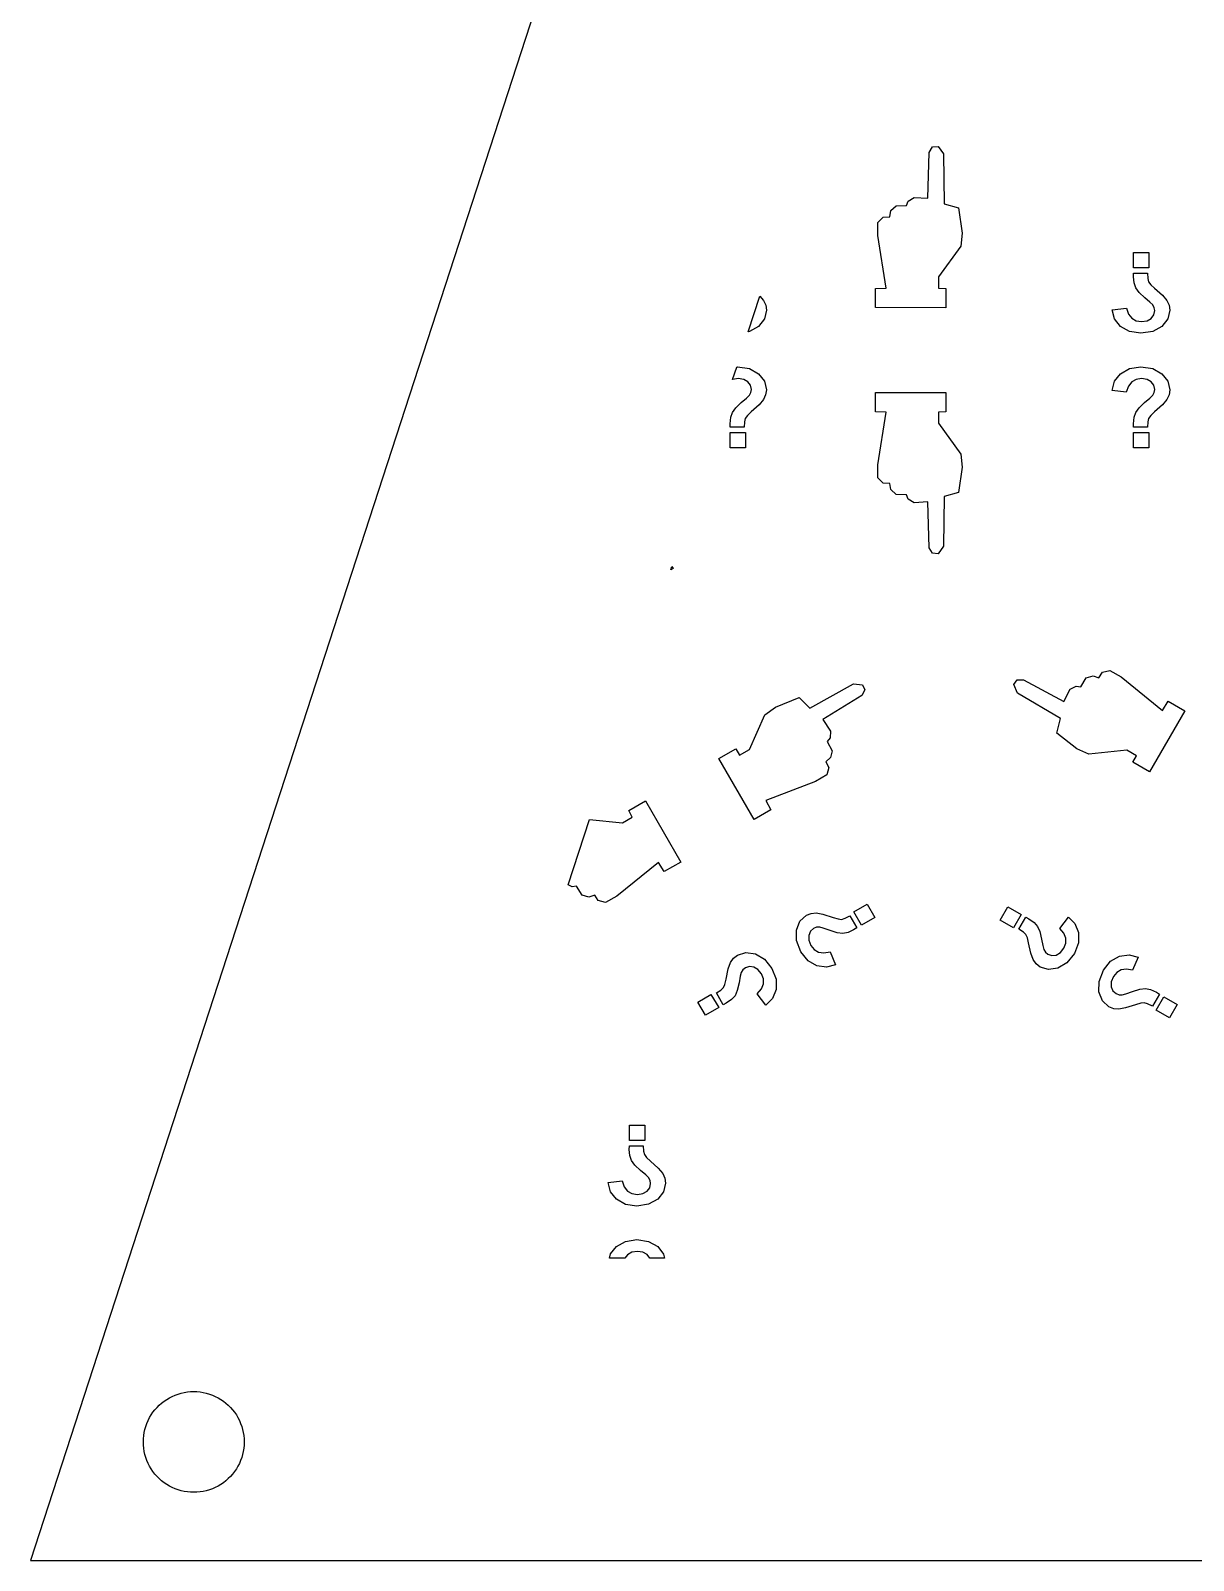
# Model space of a CAD drawing. Header units: metres. Extents: x -75 to 75, y 0 to 231.
# Drawn here: x -75 to -28.9, y 0 to 60.7 of the extents above; entities that cross this region are included whole.
import ezdxf

# ---------------------------------------------------------------- set-up
doc = ezdxf.new("R2010")
doc.units = ezdxf.units.M

msp = doc.modelspace()

# ---------------------------------------------------------------- linework, layer by layer
for p, q in [((0, 230.826), (-75, 0)), ((-39.412, 54.0656), (-39.354, 55.882)), ((-39.354, 55.882), (-39.2277, 56.1011)), ((-39.2277, 56.1011), (-38.9988, 56.1237)), ((-38.9988, 56.1237), (-38.7833, 55.8264)), ((-38.7833, 55.8264), (-38.7595, 53.8483)), ((-40.1871, 53.9508), (-39.9576, 54.101)), ((-39.9576, 54.101), (-39.412, 54.0656)), ((-40.9202, 53.3344), (-40.8738, 53.5742)), ((-40.8738, 53.5742), (-40.6705, 53.7665)), ((-40.6705, 53.7665), (-40.2567, 53.7793)), ((-40.2567, 53.7793), (-40.1871, 53.9508)), ((-38.7595, 53.8483), (-38.1882, 53.6884)), ((-38.1882, 53.6884), (-38.0503, 52.6855)), ((-41.3999, 52.5891), (-41.3883, 53.1042)), ((-41.3883, 53.1042), (-41.1826, 53.3215)), ((-41.1826, 53.3215), (-40.9202, 53.3344)), ((-41.0673, 50.4993), (-41.3999, 52.5891)), ((-38.0503, 52.6855), (-38.0985, 52.1655)), ((-38.0985, 52.1655), (-38.9878, 50.9454)), ((-31.2498, 51.9183), (-30.6394, 51.9189)), ((-31.2491, 51.3092), (-31.2498, 51.9183)), ((-30.6394, 51.9189), (-30.6394, 51.3098)), ((-31.2516, 50.9491), (-31.2491, 51.098)), ((-30.6394, 51.3098), (-31.2491, 51.3092)), ((-31.2491, 51.098), (-30.6968, 51.098)), ((-30.6968, 51.098), (-30.6858, 50.8795)), ((-41.4908, 49.7235), (-41.4902, 50.4871)), ((-41.4902, 50.4871), (-41.0673, 50.4993)), ((-38.9878, 50.9454), (-38.9884, 50.4993)), ((-38.9884, 50.4993), (-38.6918, 50.4883)), ((-38.6918, 50.4883), (-38.6918, 49.7229)), ((-31.229, 50.7074), (-31.2516, 50.9491)), ((-31.1625, 50.5115), (-31.229, 50.7074)), ((-31.0288, 50.3265), (-31.1625, 50.5115)), ((-30.6858, 50.8795), (-30.6553, 50.7507)), ((-30.6553, 50.7507), (-30.568, 50.6323)), ((-30.568, 50.6323), (-30.4154, 50.4913)), ((-30.4154, 50.4913), (-30.1047, 50.213)), ((-46.5368, 48.7677), (-46.0776, 50.1812)), ((-46.0776, 50.1812), (-45.9263, 50.0024)), ((-45.9263, 50.0024), (-45.842, 49.8175)), ((-45.842, 49.8175), (-45.8127, 49.6191)), ((-30.8054, 50.1184), (-31.0288, 50.3265)), ((-30.5991, 49.9457), (-30.8054, 50.1184)), ((-30.4868, 49.837), (-30.5991, 49.9457)), ((-30.4264, 49.7229), (-30.4868, 49.837)), ((-30.1047, 50.213), (-29.9265, 50.0024)), ((-29.9265, 50.0024), (-29.8423, 49.8175)), ((-29.8423, 49.8175), (-29.813, 49.6191)), ((-45.8909, 49.2761), (-46.124, 48.9819)), ((-45.8127, 49.6191), (-45.8909, 49.2761)), ((-38.6918, 49.7229), (-41.4908, 49.7235)), ((-32.0951, 49.6368), (-31.536, 49.7058)), ((-32.0005, 49.2761), (-32.0951, 49.6368)), ((-31.7637, 48.9771), (-32.0005, 49.2761)), ((-31.536, 49.7058), (-31.4524, 49.4696)), ((-31.4524, 49.4696), (-31.3206, 49.303)), ((-31.3206, 49.303), (-31.1466, 49.2029)), ((-31.1466, 49.2029), (-30.9324, 49.1699)), ((-30.9324, 49.1699), (-30.7151, 49.2029)), ((-30.7151, 49.2029), (-30.5479, 49.2987)), ((-30.5479, 49.2987), (-30.4441, 49.4348)), ((-30.4441, 49.4348), (-30.4075, 49.6051)), ((-30.4075, 49.6051), (-30.4264, 49.7229)), ((-29.8911, 49.2761), (-30.1237, 48.9795)), ((-29.813, 49.6191), (-29.8911, 49.2761)), ((-46.4866, 48.775), (-46.5368, 48.7677)), ((-46.124, 48.9819), (-46.4866, 48.775)), ((-31.4097, 48.7732), (-31.7637, 48.9771)), ((-30.9592, 48.7054), (-31.4097, 48.7732)), ((-30.4868, 48.7762), (-30.9592, 48.7054)), ((-30.1237, 48.9795), (-30.4868, 48.7762)), ((-47.1528, 46.8719), (-46.9916, 47.3682)), ((-46.9916, 47.3682), (-46.9596, 47.373)), ((-46.9596, 47.373), (-46.4878, 47.3035)), ((-31.4097, 47.3053), (-30.9592, 47.373)), ((-30.9592, 47.373), (-30.4874, 47.3035)), ((-47.1464, 46.8756), (-47.1528, 46.8719)), ((-46.9333, 46.9086), (-47.1464, 46.8756)), ((-46.7155, 46.8762), (-46.9333, 46.9086)), ((-46.5494, 46.7804), (-46.7155, 46.8762)), ((-46.4438, 46.6418), (-46.5494, 46.7804)), ((-46.4878, 47.3035), (-46.124, 47.0959)), ((-46.124, 47.0959), (-45.8921, 46.8024)), ((-45.8921, 46.8024), (-45.814, 46.4594)), ((-32.0951, 46.4417), (-32.0005, 46.8036)), ((-32.0005, 46.8036), (-31.7643, 47.1014)), ((-31.7643, 47.1014), (-31.4097, 47.3053)), ((-31.3206, 46.7755), (-31.4536, 46.6077)), ((-31.146, 46.8756), (-31.3206, 46.7755)), ((-30.933, 46.9086), (-31.146, 46.8756)), ((-30.7151, 46.8762), (-30.933, 46.9086)), ((-30.5491, 46.7804), (-30.7151, 46.8762)), ((-30.4435, 46.6418), (-30.5491, 46.7804)), ((-30.4874, 47.3035), (-30.1237, 47.0959)), ((-30.1237, 47.0959), (-29.8917, 46.8024)), ((-29.8917, 46.8024), (-29.8136, 46.4594)), ((-46.6038, 46.1279), (-46.486, 46.2439)), ((-46.486, 46.2439), (-46.4274, 46.3525)), ((-46.4078, 46.474), (-46.4438, 46.6418)), ((-46.4274, 46.3525), (-46.4078, 46.474)), ((-45.8433, 46.2585), (-45.9257, 46.0785)), ((-45.814, 46.4594), (-45.8433, 46.2585)), ((-41.4915, 45.5908), (-41.4915, 46.3556)), ((-41.4915, 46.3556), (-38.6918, 46.3556)), ((-38.6918, 46.3556), (-38.6918, 45.5902)), ((-31.5372, 46.3727), (-32.0951, 46.4417)), ((-31.4536, 46.6077), (-31.5372, 46.3727)), ((-30.6034, 46.1279), (-30.4856, 46.2439)), ((-30.4856, 46.2439), (-30.427, 46.3525)), ((-30.4075, 46.474), (-30.4435, 46.6418)), ((-30.427, 46.3525), (-30.4075, 46.474)), ((-29.8429, 46.2585), (-29.9253, 46.0785)), ((-29.8136, 46.4594), (-29.8429, 46.2585)), ((-47.2269, 45.3766), (-47.1635, 45.5676)), ((-47.1635, 45.5676), (-47.0292, 45.752)), ((-47.0292, 45.752), (-46.8119, 45.954)), ((-46.8119, 45.954), (-46.6038, 46.1279)), ((-46.4152, 45.5878), (-46.5696, 45.4443)), ((-46.1039, 45.8685), (-46.4152, 45.5878)), ((-45.9257, 46.0785), (-46.1039, 45.8685)), ((-41.0679, 45.5786), (-41.4915, 45.5908)), ((-41.4005, 43.4918), (-41.0679, 45.5786)), ((-38.6918, 45.5902), (-38.989, 45.5786)), ((-38.989, 45.5786), (-38.989, 45.1331)), ((-31.2266, 45.3766), (-31.1631, 45.5676)), ((-31.1631, 45.5676), (-31.0288, 45.752)), ((-31.0288, 45.752), (-30.8115, 45.954)), ((-30.8115, 45.954), (-30.6034, 46.1279)), ((-30.4148, 45.5878), (-30.5692, 45.4443)), ((-30.1035, 45.8685), (-30.4148, 45.5878)), ((-29.9253, 46.0785), (-30.1035, 45.8685)), ((-47.252, 45.1068), (-47.2269, 45.3766)), ((-47.2489, 44.9799), (-47.252, 45.1068)), ((-46.6971, 44.9799), (-47.2489, 44.9799)), ((-46.6862, 45.1984), (-46.6971, 44.9799)), ((-46.655, 45.3284), (-46.6862, 45.1984)), ((-46.5696, 45.4443), (-46.655, 45.3284)), ((-38.989, 45.1331), (-38.0997, 43.9124)), ((-31.2516, 45.1068), (-31.2266, 45.3766)), ((-31.2485, 44.9799), (-31.2516, 45.1068)), ((-30.6968, 44.9799), (-31.2485, 44.9799)), ((-30.6858, 45.1984), (-30.6968, 44.9799)), ((-30.6547, 45.3284), (-30.6858, 45.1984)), ((-30.5692, 45.4443), (-30.6547, 45.3284)), ((-47.2495, 44.1595), (-47.2495, 44.7693)), ((-47.2495, 44.7693), (-46.6404, 44.7693)), ((-46.6404, 44.7693), (-46.6404, 44.1595)), ((-31.2491, 44.1595), (-31.2491, 44.7693)), ((-31.2491, 44.7693), (-30.64, 44.7693)), ((-30.64, 44.7693), (-30.64, 44.1595)), ((-46.6404, 44.1595), (-47.2495, 44.1595)), ((-38.0997, 43.9124), (-38.0515, 43.3881)), ((-30.64, 44.1595), (-31.2491, 44.1595)), ((-41.3889, 42.973), (-41.4005, 43.4918)), ((-38.0515, 43.3881), (-38.1888, 42.3901)), ((-41.1838, 42.7557), (-41.3889, 42.973)), ((-40.9208, 42.7441), (-41.1838, 42.7557)), ((-40.8744, 42.5037), (-40.9208, 42.7441)), ((-40.6705, 42.3102), (-40.8744, 42.5037)), ((-40.2579, 42.2986), (-40.6705, 42.3102)), ((-40.189, 42.1289), (-40.2579, 42.2986)), ((-39.9583, 41.9781), (-40.189, 42.1289)), ((-39.412, 42.0123), (-39.9583, 41.9781)), ((-39.3546, 40.1965), (-39.412, 42.0123)), ((-38.7601, 42.2302), (-38.7833, 40.2527)), ((-38.1888, 42.3901), (-38.7601, 42.2302)), ((-39.2283, 39.9762), (-39.3546, 40.1965)), ((-38.7833, 40.2527), (-39, 39.9536)), ((-39, 39.9536), (-39.2283, 39.9762)), ((-49.6073, 39.3179), (-49.5639, 39.4514)), ((-49.517, 39.3701), (-49.6073, 39.3179)), ((-49.5639, 39.4514), (-49.517, 39.3701)), ((-32.6255, 35.0287), (-32.4839, 35.2502)), ((-32.4839, 35.2502), (-32.1927, 35.3198)), ((-32.1927, 35.3198), (-31.7448, 35.0745)), ((-44.0891, 33.83), (-42.3655, 34.7992)), ((-42.3655, 34.7992), (-41.9999, 34.7595)), ((-41.9999, 34.7595), (-41.9047, 34.5502)), ((-36.0013, 34.7607), (-35.8658, 34.9469)), ((-35.8518, 34.4257), (-36.0013, 34.7607)), ((-35.8658, 34.9469), (-35.6168, 34.9469)), ((-35.6168, 34.9469), (-34.0122, 34.09)), ((-33.7705, 34.5789), (-33.5258, 34.7034)), ((-33.5258, 34.7034), (-33.3427, 34.6771)), ((-33.3427, 34.6771), (-33.126, 35.0269)), ((-33.126, 35.0269), (-32.855, 35.1086)), ((-32.855, 35.1086), (-32.6255, 35.0287)), ((-31.7448, 35.0745), (-30.0968, 33.739)), ((-45.4514, 33.8629), (-44.5151, 34.245)), ((-44.5151, 34.245), (-44.0891, 33.83)), ((-42.031, 34.3323), (-43.5758, 33.374)), ((-41.9047, 34.5502), (-42.031, 34.3323)), ((-34.1508, 33.4149), (-35.8518, 34.4257)), ((-34.0122, 34.09), (-33.7705, 34.5789)), ((-30.0968, 33.739), (-29.8746, 34.0985)), ((-29.8746, 34.0985), (-29.2142, 33.7177)), ((-46.489, 32.1814), (-45.875, 33.5645)), ((-45.875, 33.5645), (-45.4514, 33.8629)), ((-34.2979, 32.84), (-34.1508, 33.4149)), ((-29.2142, 33.7177), (-30.6119, 31.2946)), ((-43.5758, 33.374), (-43.2725, 32.9169)), ((-43.2725, 32.9169), (-43.2883, 32.6434)), ((-33.4977, 32.2186), (-34.2979, 32.84)), ((-47.6951, 31.8268), (-47.0322, 32.2095)), ((-47.0322, 32.2095), (-46.8754, 31.9598)), ((-43.2883, 32.6434), (-43.4006, 32.4994)), ((-43.4006, 32.4994), (-43.2047, 32.1393)), ((-33.0247, 32.0007), (-33.4977, 32.2186)), ((-46.2949, 29.4025), (-47.6951, 31.8268)), ((-46.8754, 31.9598), (-46.489, 32.1814)), ((-43.27, 31.8622), (-43.4543, 31.7017)), ((-43.4543, 31.7017), (-43.3329, 31.4685)), ((-43.2047, 32.1393), (-43.27, 31.8622)), ((-31.5226, 32.1613), (-33.0247, 32.0007)), ((-31.1362, 31.9385), (-31.5226, 32.1613)), ((-31.2748, 31.6772), (-31.1362, 31.9385)), ((-30.6119, 31.2946), (-31.2748, 31.6772)), ((-43.4196, 31.181), (-43.8608, 30.9125)), ((-43.3329, 31.4685), (-43.4196, 31.181)), ((-43.8608, 30.9125), (-45.8359, 30.1581)), ((-51.2742, 29.7601), (-50.6113, 30.1428)), ((-51.1362, 29.4989), (-51.2742, 29.7601)), ((-50.6113, 30.1428), (-49.213, 27.7191)), ((-45.6333, 29.7852), (-46.2949, 29.4025)), ((-45.8359, 30.1581), (-45.6333, 29.7852)), ((-53.6718, 26.8087), (-52.8252, 29.4142)), ((-52.8252, 29.4142), (-51.5214, 29.2755)), ((-51.5214, 29.2755), (-51.1362, 29.4989)), ((-50.0962, 27.6978), (-51.7417, 26.3635)), ((-49.8746, 27.3376), (-50.0962, 27.6978)), ((-49.213, 27.7191), (-49.8746, 27.3376)), ((-53.5239, 26.734), (-53.6718, 26.8087)), ((-53.342, 26.7603), (-53.5239, 26.734)), ((-53.1254, 26.4105), (-53.342, 26.7603)), ((-52.8538, 26.3281), (-53.1254, 26.4105)), ((-52.6249, 26.4081), (-52.8538, 26.3281)), ((-52.4839, 26.1871), (-52.6249, 26.4081)), ((-52.1903, 26.1176), (-52.4839, 26.1871)), ((-51.7417, 26.3635), (-52.1903, 26.1176)), ((-44.4816, 25.3711), (-44.2277, 25.6067)), ((-44.2277, 25.6067), (-44.0409, 25.6818)), ((-44.0409, 25.6818), (-43.834, 25.7001)), ((-43.834, 25.7001), (-43.5721, 25.6519)), ((-43.5721, 25.6519), (-43.1681, 25.5206)), ((-43.1681, 25.5206), (-42.9703, 25.4608)), ((-42.689, 25.4852), (-42.5028, 25.5823)), ((-42.5028, 25.5823), (-42.2269, 25.1038)), ((-42.3484, 25.7373), (-41.8204, 26.0419)), ((-42.0438, 25.2094), (-42.3484, 25.7373)), ((-41.5159, 25.5139), (-42.0438, 25.2094)), ((-41.8204, 26.0419), (-41.5159, 25.5139)), ((-36.5397, 25.4181), (-36.2345, 25.946)), ((-36.2345, 25.946), (-35.7072, 25.6415)), ((-35.7072, 25.6415), (-36.0123, 25.1135)), ((-35.7999, 25.0574), (-35.524, 25.5353)), ((-35.524, 25.5353), (-35.405, 25.4694)), ((-34.1752, 25.0879), (-33.8352, 25.5377)), ((-33.8352, 25.5377), (-33.5734, 25.2771)), ((-44.6232, 25.0177), (-44.4816, 25.3711)), ((-44.6195, 24.6021), (-44.6232, 25.0177)), ((-44.0696, 24.9701), (-44.1361, 24.8096)), ((-43.9432, 25.0836), (-44.0696, 24.9701)), ((-43.8248, 25.1282), (-43.9432, 25.0836)), ((-43.6985, 25.1324), (-43.8248, 25.1282)), ((-43.5587, 25.0934), (-43.6985, 25.1324)), ((-43.2908, 24.9957), (-43.5587, 25.0934)), ((-43.0051, 24.9084), (-43.2908, 24.9957)), ((-42.7793, 24.8846), (-43.0051, 24.9084)), ((-42.9703, 25.4608), (-42.8293, 25.4443)), ((-42.8293, 25.4443), (-42.689, 25.4852)), ((-42.5773, 24.9261), (-42.7793, 24.8846)), ((-42.3533, 25.0281), (-42.5773, 24.9261)), ((-42.2269, 25.1038), (-42.3533, 25.0281)), ((-36.0123, 25.1135), (-36.5397, 25.4181)), ((-35.6199, 24.942), (-35.7999, 25.0574)), ((-35.5186, 24.8468), (-35.6199, 24.942)), ((-35.405, 25.4694), (-35.1957, 25.3198)), ((-35.1957, 25.3198), (-35.0602, 25.1672)), ((-35.0602, 25.1672), (-34.9668, 24.9609)), ((-34.9668, 24.9609), (-34.896, 24.6558)), ((-34.0122, 24.895), (-34.1752, 25.0879)), ((-33.5734, 25.2771), (-33.4299, 24.9194)), ((-33.4299, 24.9194), (-33.4305, 24.5123)), ((-44.4443, 24.1595), (-44.6195, 24.6021)), ((-44.1361, 24.8096), (-44.1355, 24.6198)), ((-44.1355, 24.6198), (-44.0513, 24.4098)), ((-44.0513, 24.4098), (-43.9194, 24.2456)), ((-35.4624, 24.7144), (-35.5186, 24.8468)), ((-35.4154, 24.5074), (-35.4624, 24.7144)), ((-35.3293, 24.0985), (-35.4154, 24.5074)), ((-34.896, 24.6558), (-34.8527, 24.4012)), ((-34.8527, 24.4012), (-34.813, 24.2432)), ((-34.1508, 24.1241), (-34.0116, 24.2993)), ((-33.9341, 24.6991), (-34.0122, 24.895)), ((-34.0116, 24.2993), (-33.9347, 24.4977)), ((-33.9347, 24.4977), (-33.9341, 24.6991)), ((-33.4305, 24.5123), (-33.5972, 24.0881)), ((-47.3282, 23.4839), (-47.2385, 23.7347)), ((-47.2385, 23.7347), (-47.1177, 23.9056)), ((-47.1177, 23.9056), (-46.9608, 24.0289)), ((-46.9608, 24.0289), (-46.6282, 24.1327)), ((-46.6282, 24.1327), (-46.2516, 24.0778)), ((-46.2516, 24.0778), (-45.8939, 23.8684)), ((-45.8939, 23.8684), (-45.5979, 23.4937)), ((-44.1587, 23.8013), (-44.4443, 24.1595)), ((-43.8083, 23.5986), (-44.1587, 23.8013)), ((-43.9194, 24.2456), (-43.7473, 24.1449)), ((-43.7473, 24.1449), (-43.5361, 24.1138)), ((-43.5361, 24.1138), (-43.2889, 24.1589)), ((-43.2889, 24.1589), (-43.0692, 23.6395)), ((-35.2384, 23.8464), (-35.3293, 24.0985)), ((-35.1176, 23.6761), (-35.2384, 23.8464)), ((-34.813, 24.2432), (-34.7477, 24.1382)), ((-34.7477, 24.1382), (-34.6525, 24.0601)), ((-34.6525, 24.0601), (-34.4858, 24.007)), ((-34.4858, 24.007), (-34.3143, 24.0289)), ((-34.3143, 24.0289), (-34.1508, 24.1241)), ((-33.8914, 23.7164), (-34.2533, 23.5022)), ((-33.5972, 24.0881), (-33.8914, 23.7164)), ((-32.4442, 23.421), (-32.1586, 23.7793)), ((-32.1586, 23.7793), (-31.807, 23.9825)), ((-31.807, 23.9825), (-31.4274, 24.0387)), ((-31.4274, 24.0387), (-31.0691, 23.941)), ((-31.0691, 23.941), (-31.29, 23.4216)), ((-47.4149, 23.0713), (-47.3282, 23.4839)), ((-46.8516, 23.1854), (-46.8979, 22.9218)), ((-46.8131, 23.3368), (-46.8516, 23.1854)), ((-46.7484, 23.4406), (-46.8131, 23.3368)), ((-46.6495, 23.5211), (-46.7484, 23.4406)), ((-46.4866, 23.5742), (-46.6495, 23.5211)), ((-46.3145, 23.5522), (-46.4866, 23.5742)), ((-46.1497, 23.4564), (-46.3145, 23.5522)), ((-46.0111, 23.2812), (-46.1497, 23.4564)), ((-45.9348, 23.0835), (-46.0111, 23.2812)), ((-45.9342, 22.8821), (-45.9348, 23.0835)), ((-45.5979, 23.4937), (-45.4307, 23.0676)), ((-43.425, 23.5425), (-43.8083, 23.5986)), ((-43.0692, 23.6395), (-43.425, 23.5425)), ((-34.9607, 23.5516), (-35.1176, 23.6761)), ((-34.6281, 23.4485), (-34.9607, 23.5516)), ((-34.2533, 23.5022), (-34.6281, 23.4485)), ((-32.6194, 22.9791), (-32.4442, 23.421)), ((-32.0518, 23.1696), (-32.1354, 22.962)), ((-31.9193, 23.3356), (-32.0518, 23.1696)), ((-31.7466, 23.4363), (-31.9193, 23.3356)), ((-31.5342, 23.4674), (-31.7466, 23.4363)), ((-31.29, 23.4216), (-31.5342, 23.4674)), ((-48.5404, 22.1625), (-48.0125, 22.4677)), ((-48.0125, 22.4677), (-47.7073, 21.9397)), ((-47.8, 22.5238), (-47.6237, 22.6367)), ((-47.5242, 22.0453), (-47.8, 22.5238)), ((-47.6237, 22.6367), (-47.5181, 22.738)), ((-47.5181, 22.738), (-47.4637, 22.8632)), ((-47.4637, 22.8632), (-47.4149, 23.0713)), ((-46.9675, 22.6196), (-47.0585, 22.4139)), ((-46.8979, 22.9218), (-46.9675, 22.6196)), ((-46.1753, 22.4933), (-46.0123, 22.6855)), ((-45.8353, 22.0435), (-46.1753, 22.4933)), ((-46.0123, 22.6855), (-45.9342, 22.8821)), ((-45.4301, 22.6624), (-45.5735, 22.3035)), ((-45.4307, 23.0676), (-45.4301, 22.6624)), ((-32.6224, 22.5616), (-32.6194, 22.9791)), ((-32.4821, 22.2113), (-32.6224, 22.5616)), ((-32.1354, 22.962), (-32.1354, 22.7704)), ((-32.1354, 22.7704), (-32.0688, 22.6105)), ((-32.0688, 22.6105), (-31.9431, 22.4969)), ((-31.9431, 22.4969), (-31.8253, 22.4524)), ((-31.6996, 22.4481), (-31.5519, 22.4884)), ((-31.5519, 22.4884), (-31.2894, 22.5848)), ((-31.2894, 22.5848), (-31.005, 22.6721)), ((-31.005, 22.6721), (-30.7786, 22.6959)), ((-30.7786, 22.6959), (-30.5796, 22.655)), ((-30.5796, 22.655), (-30.3446, 22.5482)), ((-30.2274, 22.475), (-30.5027, 21.9977)), ((-30.3446, 22.5482), (-30.2274, 22.475)), ((-48.2352, 21.6351), (-48.5404, 22.1625)), ((-47.7073, 21.9397), (-48.2352, 21.6351)), ((-47.4039, 22.1118), (-47.5242, 22.0453)), ((-47.1946, 22.2614), (-47.4039, 22.1118)), ((-47.0585, 22.4139), (-47.1946, 22.2614)), ((-45.5735, 22.3035), (-45.8353, 22.0435)), ((-32.2263, 21.9739), (-32.4821, 22.2113)), ((-32.0365, 21.8976), (-32.2263, 21.9739)), ((-31.8381, 21.8793), (-32.0365, 21.8976)), ((-31.5696, 21.9281), (-31.8381, 21.8793)), ((-31.8253, 22.4524), (-31.6996, 22.4481)), ((-31.1686, 22.0581), (-31.5696, 21.9281)), ((-30.9672, 22.121), (-31.1686, 22.0581)), ((-30.8274, 22.1362), (-30.9672, 22.121)), ((-30.6919, 22.0959), (-30.8274, 22.1362)), ((-30.5027, 21.9977), (-30.6919, 22.0959)), ((-30.3477, 21.8439), (-30.0437, 22.3706)), ((-30.0437, 22.3706), (-29.5164, 22.0667)), ((-29.5164, 22.0667), (-29.8203, 21.5399)), ((-29.8203, 21.5399), (-30.3477, 21.8439)), ((-51.2498, 17.2772), (-50.6394, 17.2778)), ((-51.2491, 16.6681), (-51.2498, 17.2772)), ((-50.6394, 17.2778), (-50.6394, 16.6687)), ((-51.2516, 16.308), (-51.2491, 16.4569)), ((-50.6394, 16.6687), (-51.2491, 16.6681)), ((-51.2491, 16.4569), (-50.6968, 16.4569)), ((-50.6968, 16.4569), (-50.6858, 16.2384)), ((-51.229, 16.0663), (-51.2516, 16.308)), ((-51.1625, 15.8704), (-51.229, 16.0663)), ((-51.0288, 15.6854), (-51.1625, 15.8704)), ((-50.6858, 16.2384), (-50.6553, 16.1096)), ((-50.6553, 16.1096), (-50.568, 15.9912)), ((-50.568, 15.9912), (-50.4154, 15.8502)), ((-50.4154, 15.8502), (-50.1047, 15.5719)), ((-50.8054, 15.4773), (-51.0288, 15.6854)), ((-50.5991, 15.3046), (-50.8054, 15.4773)), ((-50.4868, 15.1959), (-50.5991, 15.3046)), ((-50.4264, 15.0818), (-50.4868, 15.1959)), ((-50.1047, 15.5719), (-49.9265, 15.3613)), ((-49.9265, 15.3613), (-49.8423, 15.1764)), ((-52.0951, 14.9957), (-51.536, 15.0647)), ((-52.0005, 14.635), (-52.0951, 14.9957)), ((-51.7637, 14.3359), (-52.0005, 14.635)), ((-51.536, 15.0647), (-51.4524, 14.8285)), ((-51.4524, 14.8285), (-51.3206, 14.6619)), ((-51.3206, 14.6619), (-51.1466, 14.5618)), ((-50.7151, 14.5618), (-50.5479, 14.6576)), ((-50.5479, 14.6576), (-50.4441, 14.7937)), ((-50.4441, 14.7937), (-50.4075, 14.964)), ((-50.4075, 14.964), (-50.4264, 15.0818)), ((-49.8911, 14.635), (-50.1237, 14.3384)), ((-49.813, 14.978), (-49.8911, 14.635)), ((-49.8423, 15.1764), (-49.813, 14.978)), ((-51.4097, 14.1321), (-51.7637, 14.3359)), ((-50.9592, 14.0643), (-51.4097, 14.1321)), ((-51.1466, 14.5618), (-50.9324, 14.5288)), ((-50.4868, 14.1351), (-50.9592, 14.0643)), ((-50.9324, 14.5288), (-50.7151, 14.5618)), ((-50.1237, 14.3384), (-50.4868, 14.1351)), ((-52.043, 12), (-52.0005, 12.1625)), ((-52.0005, 12.1625), (-51.7643, 12.4603)), ((-51.7643, 12.4603), (-51.4097, 12.6642)), ((-51.4097, 12.6642), (-50.9592, 12.7319)), ((-51.146, 12.2345), (-51.3206, 12.1344)), ((-50.933, 12.2675), (-51.146, 12.2345)), ((-50.9592, 12.7319), (-50.4874, 12.6624)), ((-50.7151, 12.2351), (-50.933, 12.2675)), ((-50.5491, 12.1393), (-50.7151, 12.2351)), ((-50.4874, 12.6624), (-50.1237, 12.4548)), ((-50.1237, 12.4548), (-49.8917, 12.1613)), ((-49.8917, 12.1613), (-49.855, 12)), ((-51.4271, 12), (-52.043, 12)), ((-51.3206, 12.1344), (-51.4271, 12)), ((-50.4435, 12.0007), (-50.5491, 12.1393)), ((-50.4433, 12), (-50.4435, 12.0007)), ((-49.855, 12), (-50.4433, 12)), ((-68.9026, 6.66685), (-68.7785, 6.68651)), ((-68.7785, 6.68651), (-68.6534, 6.69833)), ((-68.6534, 6.69833), (-68.5279, 6.70227)), ((-68.5279, 6.70227), (-68.4023, 6.69833)), ((-68.4023, 6.69833), (-68.2772, 6.68651)), ((-68.2772, 6.68651), (-68.1531, 6.66685)), ((-69.9858, 6.07137), (-69.897, 6.16022)), ((-69.897, 6.16022), (-69.8027, 6.2433)), ((-69.8027, 6.2433), (-69.7034, 6.32031)), ((-69.7034, 6.32031), (-69.5995, 6.39093)), ((-69.5995, 6.39093), (-69.4914, 6.4549)), ((-69.4914, 6.4549), (-69.3794, 6.51193)), ((-69.3794, 6.51193), (-69.2641, 6.56183)), ((-69.2641, 6.56183), (-69.1459, 6.60439)), ((-69.1459, 6.60439), (-69.0252, 6.63943)), ((-69.0252, 6.63943), (-68.9026, 6.66685)), ((-68.1531, 6.66685), (-68.0305, 6.63943)), ((-68.0305, 6.63943), (-67.9098, 6.60439)), ((-67.9098, 6.60439), (-67.7916, 6.56183)), ((-67.7916, 6.56183), (-67.6763, 6.51193)), ((-67.6763, 6.51193), (-67.5643, 6.4549)), ((-67.5643, 6.4549), (-67.4562, 6.39093)), ((-67.4562, 6.39093), (-67.3523, 6.32031)), ((-67.3523, 6.32031), (-67.253, 6.2433)), ((-67.253, 6.2433), (-67.1588, 6.16022)), ((-67.1588, 6.16022), (-67.0699, 6.07137)), ((-70.3874, 5.43852), (-70.3375, 5.55383)), ((-70.3375, 5.55383), (-70.2805, 5.66579)), ((-70.2805, 5.66579), (-70.2165, 5.77393)), ((-70.2165, 5.77393), (-70.1459, 5.87784)), ((-70.1459, 5.87784), (-70.0689, 5.97713)), ((-70.0689, 5.97713), (-69.9858, 6.07137)), ((-67.0699, 6.07137), (-66.9868, 5.97713)), ((-66.9868, 5.97713), (-66.9098, 5.87784)), ((-66.9098, 5.87784), (-66.8392, 5.77393)), ((-66.8392, 5.77393), (-66.7752, 5.66579)), ((-66.7752, 5.66579), (-66.7182, 5.55383)), ((-66.7182, 5.55383), (-66.6683, 5.43852)), ((-70.5239, 4.82785), (-70.5121, 4.95294)), ((-70.5121, 4.95294), (-70.4924, 5.07704)), ((-70.4924, 5.07704), (-70.465, 5.19966)), ((-70.465, 5.19966), (-70.43, 5.32031)), ((-70.43, 5.32031), (-70.3874, 5.43852)), ((-66.6683, 5.43852), (-66.6257, 5.32031)), ((-66.6257, 5.32031), (-66.5907, 5.19966)), ((-66.5907, 5.19966), (-66.5633, 5.07704)), ((-66.5633, 5.07704), (-66.5436, 4.95294)), ((-66.5436, 4.95294), (-66.5318, 4.82785)), ((-70.5279, 4.70227), (-70.5239, 4.82785)), ((-70.5239, 4.57669), (-70.5279, 4.70227)), ((-70.5121, 4.45161), (-70.5239, 4.57669)), ((-70.4924, 4.32751), (-70.5121, 4.45161)), ((-70.465, 4.2049), (-70.4924, 4.32751)), ((-66.5633, 4.32751), (-66.5907, 4.2049)), ((-66.5436, 4.45161), (-66.5633, 4.32751)), ((-66.5318, 4.57669), (-66.5436, 4.45161)), ((-66.5318, 4.82785), (-66.5279, 4.70227)), ((-66.5279, 4.70227), (-66.5318, 4.57669)), ((-70.43, 4.08424), (-70.465, 4.2049)), ((-70.3874, 3.96602), (-70.43, 4.08424)), ((-70.3375, 3.85072), (-70.3874, 3.96602)), ((-70.2805, 3.73877), (-70.3375, 3.85072)), ((-70.2165, 3.63062), (-70.2805, 3.73877)), ((-66.7752, 3.73877), (-66.8392, 3.63062)), ((-66.7182, 3.85072), (-66.7752, 3.73877)), ((-66.6683, 3.96602), (-66.7182, 3.85072)), ((-66.6257, 4.08424), (-66.6683, 3.96602)), ((-66.5907, 4.2049), (-66.6257, 4.08424)), ((-70.1459, 3.5267), (-70.2165, 3.63062)), ((-70.0689, 3.42743), (-70.1459, 3.5267)), ((-69.9858, 3.33318), (-70.0689, 3.42743)), ((-69.897, 3.24434), (-69.9858, 3.33318)), ((-69.8027, 3.16125), (-69.897, 3.24434)), ((-69.7034, 3.08424), (-69.8027, 3.16125)), ((-69.5995, 3.01363), (-69.7034, 3.08424)), ((-67.3523, 3.08424), (-67.4562, 3.01363)), ((-67.253, 3.16125), (-67.3523, 3.08424)), ((-67.1588, 3.24434), (-67.253, 3.16125)), ((-67.0699, 3.33318), (-67.1588, 3.24434)), ((-66.9868, 3.42743), (-67.0699, 3.33318)), ((-66.9098, 3.5267), (-66.9868, 3.42743)), ((-66.8392, 3.63062), (-66.9098, 3.5267)), ((-69.4914, 2.94966), (-69.5995, 3.01363)), ((-69.3794, 2.89262), (-69.4914, 2.94966)), ((-69.2641, 2.84273), (-69.3794, 2.89262)), ((-69.1459, 2.80016), (-69.2641, 2.84273)), ((-69.0252, 2.76511), (-69.1459, 2.80016)), ((-68.9026, 2.7377), (-69.0252, 2.76511)), ((-68.7785, 2.71805), (-68.9026, 2.7377)), ((-68.6534, 2.70622), (-68.7785, 2.71805)), ((-68.5279, 2.70227), (-68.6534, 2.70622)), ((-68.4023, 2.70622), (-68.5279, 2.70227)), ((-68.2772, 2.71805), (-68.4023, 2.70622)), ((-68.1531, 2.7377), (-68.2772, 2.71805)), ((-68.0305, 2.76511), (-68.1531, 2.7377)), ((-67.9098, 2.80016), (-68.0305, 2.76511)), ((-67.7916, 2.84273), (-67.9098, 2.80016)), ((-67.6763, 2.89262), (-67.7916, 2.84273)), ((-67.5643, 2.94966), (-67.6763, 2.89262)), ((-67.4562, 3.01363), (-67.5643, 2.94966)), ((-75, 0), (75, 0))]:
    msp.add_line(p, q)

doc.saveas('drawing.dxf')
